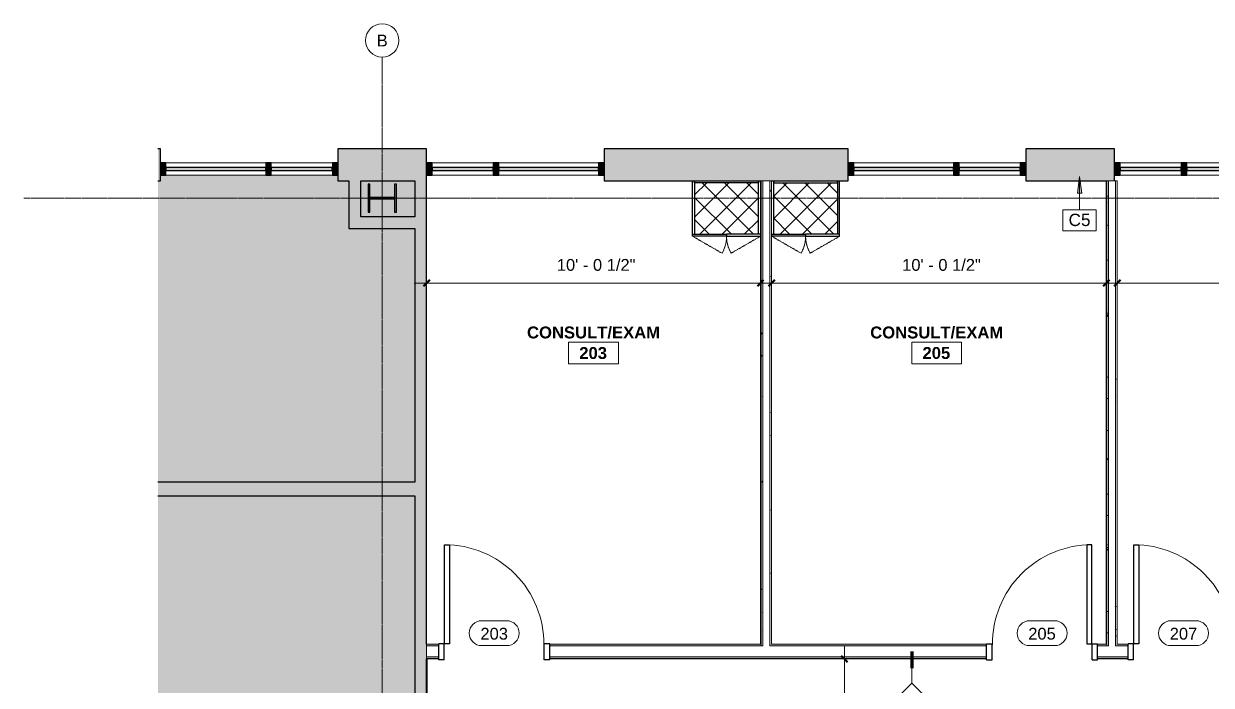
# Model space of a CAD drawing. Header units: inches. Extents: x 889 to 2667, y -546 to 1725.
# Drawn here: x 1812.8 to 2240.9, y 1486.3 to 1724.9 of the extents above; entities that cross this region are included whole.
import ezdxf

# ---------------------------------------------------------------- set-up
doc = ezdxf.new("R2010")
doc.units = ezdxf.units.IN
doc.header["$MEASUREMENT"] = 0
doc.linetypes.add('Grid Line 1_2_', pattern=[0.875, 0.5, -0.125, 0.125, -0.125])
doc.linetypes.add('Hidden', pattern=[0.28125, 0.1875, -0.09375])
for name, color, linetype, lineweight in [('A-ANNO-DIMS', 211, 'Continuous', 9), ('A-ANNO-DIMS-48', 211, 'Continuous', 9), ('A-ANNO-KEYN', 231, 'Continuous', 9), ('A-AREA-IDEN', 2, 'Continuous', 9), ('A-DETL', 90, 'Continuous', 9), ('A-DETL-GENF', 92, 'Continuous', 9), ('A-DOOR', 31, 'Continuous', 18), ('A-DOOR-FRAM', 31, 'Continuous', 30), ('A-DOOR-IDEN', 31, 'Continuous', 9), ('A-GLAZ-CURT', 52, 'Continuous', 18), ('A-GLAZ-CWMG', 51, 'Continuous', 18), ('A-WALL', 113, 'Continuous', 13), ('A-WALL-IDEN', 211, 'Continuous', 9), ('A-WALL-PATT', 111, 'Continuous', 18), ('I-WALL', 2, 'Continuous', 18), ('Q-CASE', 31, 'Continuous', 9), ('S-COLS', 52, 'Continuous', 18), ('S-GRID', 1, 'Continuous', 9), ('S-GRID-IDEN', 1, 'Continuous', 9)]:
    doc.layers.add(name, color=color, linetype=linetype, lineweight=lineweight)
doc.styles.add('Arial', font='arial.ttf', dxfattribs={"height": 4.425898})
doc.styles.add('Swis721 Lt BT_2', font='swissl.ttf', dxfattribs={"height": 4.257319})
doc.styles.add('Swis721 Lt BT_B', font='', dxfattribs={"height": 4.291988})
doc.styles.get('Swis721 Lt BT_B').set_extended_font_data('Swis721 Lt BT', bold=True)
doc.dimstyles.new('OTJ_-_3_32__Linear__1_2__Tolerance', dxfattribs={"dimscale": 12, "dimtxt": 4.5, "dimasz": 0.1875, "dimexe": 0.375, "dimexo": 0.25, "dimgap": 0.25, "dimtad": 1, "dimdec": 1, "dimrnd": 0.5, "dimzin": 3, "dimdsep": 46, "dimlunit": 4, "dimtxsty": 'Swis721 Lt BT_2', "dimblk1": 'OBLIQUE', "dimblk2": 'OBLIQUE', "dimsah": 1, "dimcen": 0.09, "dimdle": 0.375, "dimazin": 0, "dimtfac": 1, "dimtdec": 4, "dimtix": 1, "dimtmove": 0, "dimatfit": 3, "dimfxl": 1, "dimtvp": 1, "dimfrac": 2, "dimtolj": 1, "dimtzin": 0, "dimarcsym": 2})
pattern_1 = [(0, (2422.376, 0), (15.36, 3.84), [0.634, -10.886, 0.634, -10.886, -61.44]), (0, (2422.376, 0), (15.36, 3.84), [-23.04, 0.634, -22.406, 0.634, -10.886, -26.88]), (0, (2422.376, 0), (15.36, 3.84), [-57.6, 0.634, -7.046, 0.634, -18.566]), (120, (2428.136, 1.92), (-11.0055376, 11.38215), [0.634, -10.886, 0.634, -10.886, -61.44]), (120, (2428.136, 1.92), (-11.0055376, 11.38215), [-23.04, 0.634, -22.406, 0.634, -10.886, -26.88]), (120, (2428.136, 1.92), (-11.0055376, 11.38215), [-57.6, 0.634, -7.046, 0.634, -18.566]), (240, (2430.056, 9.6), (-4.3544624, -15.22215), [0.634, -10.886, 0.634, -10.886, -61.44]), (240, (2430.056, 9.6), (-4.3544624, -15.22215), [-23.04, 0.634, -22.406, 0.634, -10.886, -26.88]), (240, (2430.056, 9.6), (-4.3544624, -15.22215), [-57.6, 0.634, -7.046, 0.634, -18.566])]

# ---------------------------------------------------------------- blocks, each defined once
blk = doc.blocks.new('System Panel - Glazed-4776486-FIRST FLOOR CONSTRUCTION')
at = {"layer": 'A-GLAZ-CURT'}
blk.add_hatch(color=250, dxfattribs=at).paths.add_polyline_path([(11.01, -0.5), (11.01, 0.5), (-11.01, 0.5), (-11.01, -0.5)], flags=0)
at = {"layer": 'A-GLAZ-CURT', "color": 135, "lineweight": 30}
for p, q in [((11.01, 0.5), (-11.01, 0.5)), ((-11.01, 0.5), (-11.01, -0.5)), ((11.01, -0.5), (11.01, 0.5)), ((-11.01, -0.5), (11.01, -0.5))]:
    blk.add_line(p, q, dxfattribs=at)
blk = doc.blocks.new('System Panel - Glazed-4776487-FIRST FLOOR CONSTRUCTION')
at = {"layer": 'A-GLAZ-CURT'}
blk.add_hatch(color=250, dxfattribs=at).paths.add_polyline_path([(17.99, -0.5), (17.99, 0.5), (-17.99, 0.5), (-17.99, -0.5)], flags=0)
at = {"layer": 'A-GLAZ-CURT', "color": 135, "lineweight": 30}
for p, q in [((17.99, 0.5), (-17.99, 0.5)), ((-17.99, 0.5), (-17.99, -0.5)), ((17.99, -0.5), (17.99, 0.5)), ((-17.99, -0.5), (17.99, -0.5))]:
    blk.add_line(p, q, dxfattribs=at)
blk = doc.blocks.new('Rectangular Mullion - 2_ x 4_5_ rectangular-4776488-FIRST FLOOR CONSTRUCTION')
at = {"layer": 'A-GLAZ-CWMG'}
blk.add_hatch(color=250, dxfattribs=at).paths.add_polyline_path([(-2, 2.25), (-2, -2.25), (0, -2.25), (0, 2.25)], flags=0)
at = {"layer": 'A-GLAZ-CWMG', "color": 135, "lineweight": 30}
for p, q in [((0, 2.25), (-2, 2.25)), ((-2, 2.25), (-2, -2.25)), ((0, -2.25), (0, 2.25)), ((-2, -2.25), (0, -2.25))]:
    blk.add_line(p, q, dxfattribs=at)
blk = doc.blocks.new('Rectangular Mullion - 2_ x 4_5_ rectangular-4776489-FIRST FLOOR CONSTRUCTION')
at = {"layer": 'A-GLAZ-CWMG'}
blk.add_hatch(color=250, dxfattribs=at).paths.add_polyline_path([(0, 2.25), (0, -2.25), (-2, -2.25), (-2, 2.25)], flags=0)
at = {"layer": 'A-GLAZ-CWMG', "color": 135, "lineweight": 30}
for p, q in [((-2, 2.25), (0, 2.25)), ((-2, -2.25), (-2, 2.25)), ((0, 2.25), (0, -2.25)), ((0, -2.25), (-2, -2.25))]:
    blk.add_line(p, q, dxfattribs=at)
blk = doc.blocks.new('Rectangular Mullion - 2_ x 4_5_ rectangular-4530477-FIRST FLOOR CONSTRUCTION')
at = {"layer": 'A-GLAZ-CWMG', "color": 55}
for p, q in [((-440.28, 1674.79), (-462.31, 1674.79)), ((-440.28, 1670.29), (-462.31, 1670.29))]:
    blk.add_line(p, q, dxfattribs=at)
blk = doc.blocks.new('Rectangular Mullion - 2_ x 4_5_ rectangular-4776485-FIRST FLOOR CONSTRUCTION')
at = {"layer": 'A-GLAZ-CWMG'}
blk.add_hatch(color=250, dxfattribs=at).paths.add_polyline_path([(-1, 2.25), (1, 2.25), (1, -2.25), (-1, -2.25), (-1, 0.5)], flags=0)
at = {"layer": 'A-GLAZ-CWMG', "color": 135, "lineweight": 30}
for p, q in [((-1, 2.25), (1, 2.25)), ((-1, -2.25), (-1, 2.25)), ((1, 2.25), (1, -2.25)), ((1, -2.25), (-1, -2.25))]:
    blk.add_line(p, q, dxfattribs=at)
blk = doc.blocks.new('Rectangular Mullion - 2_ x 4_5_ rectangular-4530407-FIRST FLOOR CONSTRUCTION')
at = {"layer": 'A-GLAZ-CWMG', "color": 55}
for p, q in [((-402.31, 1674.79), (-438.28, 1674.79)), ((-402.31, 1670.29), (-438.28, 1670.29))]:
    blk.add_line(p, q, dxfattribs=at)
blk = doc.blocks.new('System Panel - Glazed-4776491-FIRST FLOOR CONSTRUCTION')
at = {"layer": 'A-GLAZ-CURT'}
blk.add_hatch(color=250, dxfattribs=at).paths.add_polyline_path([(-11.01, 0.5), (-11.01, -0.5), (11.01, -0.5), (11.01, 0.5)], flags=0)
at = {"layer": 'A-GLAZ-CURT', "color": 135, "lineweight": 30}
for p, q in [((11.01, 0.5), (-11.01, 0.5)), ((-11.01, 0.5), (-11.01, -0.5)), ((11.01, -0.5), (11.01, 0.5)), ((-11.01, -0.5), (11.01, -0.5))]:
    blk.add_line(p, q, dxfattribs=at)
blk = doc.blocks.new('System Panel - Glazed-4776492-FIRST FLOOR CONSTRUCTION')
at = {"layer": 'A-GLAZ-CURT'}
blk.add_hatch(color=250, dxfattribs=at).paths.add_polyline_path([(-10.61, 0.5), (-17.99, 0.5), (-17.99, -0.5), (17.99, -0.5), (17.99, 0.5)], flags=0)
at = {"layer": 'A-GLAZ-CURT', "color": 135, "lineweight": 30}
for p, q in [((17.99, 0.5), (-17.99, 0.5)), ((-17.99, 0.5), (-17.99, -0.5)), ((17.99, -0.5), (17.99, 0.5)), ((-17.99, -0.5), (17.99, -0.5))]:
    blk.add_line(p, q, dxfattribs=at)
blk = doc.blocks.new('Rectangular Mullion - 2_ x 4_5_ rectangular-4776493-FIRST FLOOR CONSTRUCTION')
at = {"layer": 'A-GLAZ-CWMG'}
blk.add_hatch(color=250, dxfattribs=at).paths.add_polyline_path([(0, -2.25), (0, 2.25), (-2, 2.25), (-2, -2.25)], flags=0)
at = {"layer": 'A-GLAZ-CWMG', "color": 135, "lineweight": 30}
for p, q in [((0, 2.25), (-2, 2.25)), ((-2, 2.25), (-2, -2.25)), ((0, -2.25), (0, 2.25)), ((-2, -2.25), (0, -2.25))]:
    blk.add_line(p, q, dxfattribs=at)
blk = doc.blocks.new('Rectangular Mullion - 2_ x 4_5_ rectangular-4776494-FIRST FLOOR CONSTRUCTION')
at = {"layer": 'A-GLAZ-CWMG'}
blk.add_hatch(color=250, dxfattribs=at).paths.add_polyline_path([(-2, -2.25), (-2, 2.25), (0, 2.25), (0, -2.25)], flags=0)
at = {"layer": 'A-GLAZ-CWMG', "color": 135, "lineweight": 30}
for p, q in [((-2, 2.25), (0, 2.25)), ((-2, -2.25), (-2, 2.25)), ((0, 2.25), (0, -2.25)), ((0, -2.25), (-2, -2.25))]:
    blk.add_line(p, q, dxfattribs=at)
blk = doc.blocks.new('Rectangular Mullion - 2_ x 4_5_ rectangular-4530554-FIRST FLOOR CONSTRUCTION')
at = {"layer": 'A-GLAZ-CWMG', "color": 55}
for p, q in [((-272.34, 1674.79), (-250.31, 1674.79)), ((-272.34, 1670.29), (-250.31, 1670.29))]:
    blk.add_line(p, q, dxfattribs=at)
blk = doc.blocks.new('Rectangular Mullion - 2_ x 4_5_ rectangular-4776490-FIRST FLOOR CONSTRUCTION')
at = {"layer": 'A-GLAZ-CWMG'}
blk.add_hatch(color=250, dxfattribs=at).paths.add_polyline_path([(-1, -2.25), (-1, 2.25), (1, 2.25), (1, -2.25)], flags=0)
at = {"layer": 'A-GLAZ-CWMG', "color": 135, "lineweight": 30}
for p, q in [((-1, 2.25), (1, 2.25)), ((-1, -2.25), (-1, 2.25)), ((1, 2.25), (1, -2.25)), ((1, -2.25), (-1, -2.25))]:
    blk.add_line(p, q, dxfattribs=at)
blk = doc.blocks.new('Rectangular Mullion - 2_ x 4_5_ rectangular-4530556-FIRST FLOOR CONSTRUCTION')
at = {"layer": 'A-GLAZ-CWMG', "color": 55}
for p, q in [((-310.31, 1674.79), (-274.34, 1674.79)), ((-310.31, 1670.29), (-274.34, 1670.29))]:
    blk.add_line(p, q, dxfattribs=at)
blk = doc.blocks.new('System Panel - Glazed-V1-FIRST FLOOR CONSTRUCTION')
at = {"layer": 'A-GLAZ-CURT'}
blk.add_hatch(color=250, dxfattribs=at).paths.add_polyline_path([(11.01, -0.5), (11.01, 0.5), (-11.01, 0.5), (-11.01, -0.5)], flags=0)
at = {"layer": 'A-GLAZ-CURT', "color": 135, "lineweight": 30}
for p, q in [((11.01, 0.5), (-11.01, 0.5)), ((-11.01, 0.5), (-11.01, -0.5)), ((11.01, -0.5), (11.01, 0.5)), ((-11.01, -0.5), (11.01, -0.5))]:
    blk.add_line(p, q, dxfattribs=at)
blk = doc.blocks.new('Single Flush - OTJ_SOLIDFLUSH_ALUM-4815210-FIRST FLOOR CONSTRUCTION')
at = {"layer": 'A-DOOR', "lineweight": 30}
for p, q in [((16.15625, -2.6875), (17.90625, -2.6875)), ((16.15625, -38.5), (16.15625, -2.6875)), ((17.90625, -2.6875), (17.90625, -38.5)), ((17.90625, -38.5), (16.15625, -38.5))]:
    blk.add_line(p, q, dxfattribs=at)
at = {"layer": 'A-DOOR', "lineweight": 9}
blk.add_arc((17.90625, -2.6875), 35.8125, 179.5, 270, dxfattribs=at)
at = {"layer": 'A-DOOR-FRAM'}
for p, q in [((-20, 3.0625), (-20, -2.6875)), ((-20, 3.0625), (-18, 3.0625)), ((-18, 3.0625), (-18, -2.6875)), ((18.000004, 3.0625), (18.000004, -2.6875)), ((18.000004, 3.0625), (20.000004, 3.0625)), ((20.000004, 3.0625), (20.000004, -2.6875)), ((-20, -2.6875), (-18, -2.6875)), ((18.000004, -2.6875), (20.000004, -2.6875))]:
    blk.add_line(p, q, dxfattribs=at)
blk = doc.blocks.new('CW Cupbd - 80_h x 24_d - 2 Doors - 4 shelves-4650539-FIRST FLOOR CONSTRUCTION')
at = {"layer": 'Q-CASE'}
h = blk.add_hatch(dxfattribs=at)
h.set_pattern_fill('FP_4', color=256, style=0, pattern_type=2)
h.set_pattern_definition([(45, (2764.309, -1670.648), (-4.006467, 4.006467), []), (135, (2764.309, -1670.648), (-4.006467, -4.006467), [])])
h.paths.add_polyline_path([(2.75, -21.61), (25.75, -21.61), (25.75, -3.11), (2.75, -3.11)], flags=0)
at = {"layer": 'Q-CASE', "lineweight": 30}
for p, q in [((2.75, -21.61), (2.75, -2.36)), ((2.75, -2.36), (2.75, -3.11)), ((2.75, -3.11), (25.75, -3.11)), ((25.75, -2.36), (25.75, -21.61)), ((25.75, -3.11), (25.75, -2.36)), ((26.5, -21.61), (26.5, -2.36)), ((2, -21.61), (14.25, -21.61)), ((14.25, -22.36), (2, -22.36)), ((14.25, -21.61), (14.25, -22.36)), ((26.5, -21.61), (14.25, -21.61)), ((14.25, -21.61), (14.25, -22.36)), ((14.25, -22.36), (26.5, -22.36)), ((26.5, -22.36), (26.5, -21.61))]:
    blk.add_line(p, q, dxfattribs=at)
at = {"layer": 'Q-CASE', "linetype": 'Hidden'}
for p, q in [((2, -22.36), (12.6, -28.49)), ((26.5, -22.36), (15.89, -28.49))]:
    blk.add_line(p, q, dxfattribs=at)
for centre, start, end in [((2, -22.36), 330, 0.5), ((26.5, -22.36), 179.5, 210)]:
    blk.add_arc(centre, 12.25, start, end, dxfattribs=at)
blk = doc.blocks.new('CW Cupbd - 80_h x 24_d - 2 Doors - 4 shelves-4650631-FIRST FLOOR CONSTRUCTION')
at = {"layer": 'Q-CASE'}
h = blk.add_hatch(dxfattribs=at)
h.set_pattern_fill('FP_5', color=256, style=0, pattern_type=2)
h.set_pattern_definition([(225, (2080.435, 1670.648), (4.006467, -4.006467), []), (315, (2080.435, 1670.648), (4.006467, 4.006467), [])])
h.paths.add_polyline_path([(14.25, 21.61), (2.75, 21.61), (2.75, 3.11), (25.75, 3.11), (25.75, 21.61)], flags=0)
at = {"layer": 'Q-CASE', "linetype": 'Hidden'}
for p, q in [((2, 22.36), (12.6, 28.49)), ((26.5, 22.36), (15.89, 28.49))]:
    blk.add_line(p, q, dxfattribs=at)
at = {"layer": 'Q-CASE', "lineweight": 30}
for p, q in [((14.25, 22.36), (2, 22.36)), ((2, 21.61), (14.25, 21.61)), ((2.75, 21.61), (2.75, 2.36)), ((14.25, 21.61), (14.25, 22.36)), ((14.25, 21.61), (14.25, 22.36)), ((14.25, 22.36), (26.5, 22.36)), ((26.5, 21.61), (14.25, 21.61)), ((25.75, 2.36), (25.75, 21.61)), ((26.5, 22.36), (26.5, 21.61)), ((26.5, 21.61), (26.5, 2.36)), ((2.75, 3.11), (25.75, 3.11)), ((2.75, 2.36), (2.75, 3.11)), ((25.75, 3.11), (25.75, 2.36))]:
    blk.add_line(p, q, dxfattribs=at)
at = {"layer": 'Q-CASE', "linetype": 'Hidden'}
for centre, start, end in [((2, 22.36), 359.5, 30), ((26.5, 22.36), 150, 180.5)]:
    blk.add_arc(centre, 12.25, start, end, dxfattribs=at)
blk = doc.blocks.new('Single Flush - OTJ_SOLIDFLUSH_ALUM-4815211-FIRST FLOOR CONSTRUCTION')
at = {"layer": 'A-DOOR', "lineweight": 30}
for p, q in [((16.15625, 38.5), (16.15625, 2.6875)), ((17.90625, 38.5), (16.15625, 38.5)), ((17.90625, 2.6875), (17.90625, 38.5)), ((16.15625, 2.6875), (17.90625, 2.6875))]:
    blk.add_line(p, q, dxfattribs=at)
at = {"layer": 'A-DOOR', "lineweight": 9}
blk.add_arc((17.90625, 2.6875), 35.8125, 90, 180.5, dxfattribs=at)
at = {"layer": 'A-DOOR-FRAM'}
for p, q in [((-20, -3.0625), (-20, 2.6875)), ((-20, 2.6875), (-18, 2.6875)), ((-18, -3.0625), (-18, 2.6875)), ((18.000004, -3.0625), (18.000004, 2.6875)), ((18.000004, 2.6875), (20.000004, 2.6875)), ((20.000004, -3.0625), (20.000004, 2.6875)), ((-20, -3.0625), (-18, -3.0625)), ((18.000004, -3.0625), (20.000004, -3.0625))]:
    blk.add_line(p, q, dxfattribs=at)
blk = doc.blocks.new('W-Wide Flange-Column - W10X60-4625964-FIRST FLOOR CONSTRUCTION')
at = {"layer": 'S-COLS'}
blk.add_hatch(color=250, dxfattribs=at).paths.add_polyline_path([(-5.05, -4.88), (-5.05, -5.1), (5.05, -5.1), (5.05, -4.42), (0.21, -4.42), (0.21, 4.42), (5.05, 4.42), (5.05, 5.1), (-5.05, 5.1), (-5.05, 4.42), (-0.21, 4.42), (-0.21, -4.42), (-5.05, -4.42), (-5.05, -4.5)], flags=0)
at = {"layer": 'S-COLS', "color": 135, "lineweight": 30}
for p, q in [((5.05, 5.1), (-5.05, 5.1)), ((-5.05, 5.1), (-5.05, 4.42)), ((-5.05, 4.42), (-0.21, 4.42)), ((-0.21, 4.42), (-0.21, -4.42)), ((0.21, -4.42), (0.21, 4.42)), ((0.21, 4.42), (5.05, 4.42)), ((5.05, 4.42), (5.05, 5.1)), ((-0.21, -4.42), (-5.05, -4.42)), ((-5.05, -4.42), (-5.05, -5.1)), ((-5.05, -5.1), (5.05, -5.1)), ((5.05, -4.42), (0.21, -4.42)), ((5.05, -5.1), (5.05, -4.42))]:
    blk.add_line(p, q, dxfattribs=at)
blk = doc.blocks.new('DIMBLOCK3-FIRST FLOOR CONSTRUCTION')
at = {"layer": 'A-ANNO-DIMS-48'}
for p, q in [((2108.66, 1500.35), (2108.66, 1431.41)), ((2107.25, 1495.85), (2113.16, 1495.85)), ((2108.66, 1495.85), (2107.25, 1495.85)), ((2117.22, 1435.91), (2104.16, 1435.91)), ((2108.66, 1435.91), (2117.22, 1435.91))]:
    blk.add_line(p, q, dxfattribs=at)
at = {"layer": 'A-ANNO-DIMS-48', "lineweight": 50}
for p, q in [((2108.66, 1495.85), (2107.53, 1496.97)), ((2108.66, 1495.85), (2109.78, 1494.72)), ((2108.66, 1435.91), (2107.53, 1437.04)), ((2108.66, 1435.91), (2109.78, 1434.79))]:
    blk.add_line(p, q, dxfattribs=at)
at = {"layer": 'A-ANNO-DIMS-48', "color": 0, "insert": (2099.97, 1458.99), "char_height": 4.257, "width": 16.5429, "attachment_point": 1, "rotation": 90, "line_spacing_factor": 1.00667, "style": 'Swis721 Lt BT_2'}
blk.add_mtext('5\' - 0"', dxfattribs=at)
blk = doc.blocks.new('_Oblique')
at = {"color": 0, "linetype": 'ByBlock', "lineweight": -2}
blk.add_line((-0.5, -0.5), (0.5, 0.5), dxfattribs=at)
blk = doc.blocks.new('DIMBLOCK4-FIRST FLOOR CONSTRUCTION')
at = {"layer": 'A-ANNO-DIMS-48'}
for p, q in [((1958.06, 1629.99), (1958.06, 1635.9)), ((2078.44, 1629.99), (2078.44, 1635.9)), ((1953.56, 1631.4), (2082.94, 1631.4)), ((1958.06, 1631.4), (1958.06, 1629.99)), ((2078.44, 1631.4), (2078.44, 1629.99))]:
    blk.add_line(p, q, dxfattribs=at)
at = {"layer": 'A-ANNO-DIMS-48', "lineweight": 50}
for p, q in [((1958.06, 1631.4), (1956.94, 1630.27)), ((1958.06, 1631.4), (1959.19, 1632.52)), ((2078.44, 1631.4), (2077.31, 1630.27)), ((2078.44, 1631.4), (2079.56, 1632.52))]:
    blk.add_line(p, q, dxfattribs=at)
at = {"layer": 'A-ANNO-DIMS-48', "color": 0, "insert": (2005, 1640.08), "char_height": 4.2573, "width": 31.8, "attachment_point": 1, "line_spacing_factor": 1.00667, "style": 'Swis721 Lt BT_2'}
blk.add_mtext('10\' - 0 1/2"', dxfattribs=at)
blk = doc.blocks.new('DIMBLOCK5-FIRST FLOOR CONSTRUCTION')
at = {"layer": 'A-ANNO-DIMS-48'}
for p, q in [((2082.44, 1629.99), (2082.44, 1635.9)), ((2203.06, 1629.99), (2203.06, 1635.9)), ((2077.94, 1631.4), (2207.56, 1631.4)), ((2082.44, 1631.4), (2082.44, 1629.99)), ((2203.06, 1631.4), (2203.06, 1629.99))]:
    blk.add_line(p, q, dxfattribs=at)
at = {"layer": 'A-ANNO-DIMS-48', "lineweight": 50}
for p, q in [((2082.44, 1631.4), (2081.31, 1630.27)), ((2082.44, 1631.4), (2083.56, 1632.52)), ((2203.06, 1631.4), (2201.94, 1630.27)), ((2203.06, 1631.4), (2204.19, 1632.52))]:
    blk.add_line(p, q, dxfattribs=at)
at = {"layer": 'A-ANNO-DIMS-48', "color": 0, "insert": (2129.5, 1640.08), "char_height": 4.2573, "width": 31.8, "attachment_point": 1, "line_spacing_factor": 1.00667, "style": 'Swis721 Lt BT_2'}
blk.add_mtext('10\' - 0 1/2"', dxfattribs=at)
blk = doc.blocks.new('DIMBLOCK6-FIRST FLOOR CONSTRUCTION')
at = {"layer": 'A-ANNO-DIMS-48'}
for p, q in [((2207.06, 1629.99), (2207.06, 1635.9)), ((2327.56, 1629.99), (2327.56, 1635.9)), ((2202.56, 1631.4), (2332.06, 1631.4)), ((2207.06, 1631.4), (2207.06, 1629.99)), ((2327.56, 1631.4), (2327.56, 1629.99))]:
    blk.add_line(p, q, dxfattribs=at)
at = {"layer": 'A-ANNO-DIMS-48', "lineweight": 50}
for p, q in [((2207.06, 1631.4), (2205.94, 1630.27)), ((2207.06, 1631.4), (2208.19, 1632.52)), ((2327.56, 1631.4), (2326.44, 1630.27)), ((2327.56, 1631.4), (2328.69, 1632.52))]:
    blk.add_line(p, q, dxfattribs=at)
at = {"layer": 'A-ANNO-DIMS-48', "color": 0, "insert": (2254.06, 1640.08), "char_height": 4.2573, "width": 31.8, "attachment_point": 1, "line_spacing_factor": 1.00667, "style": 'Swis721 Lt BT_2'}
blk.add_mtext('10\' - 0 1/2"', dxfattribs=at)
blk = doc.blocks.new('OTJ_ Room Tag - Room Name _ Number-360227-FIRST FLOOR CONSTRUCTION')
at = {"layer": 'A-AREA-IDEN'}
for p, q in [((-0.1881, -0.1636), (-0.1881, -0.0018)), ((-0.1881, -0.0018), (0.1869, -0.0018)), ((0.1869, -0.0018), (-0.1881, -0.0018)), ((-0.1881, -0.0018), (-0.1881, -0.1636)), ((0.1869, -0.0018), (0.1869, -0.1636)), ((0.1869, -0.1636), (0.1869, -0.0018)), ((0.1869, -0.1636), (-0.1881, -0.1636)), ((-0.1881, -0.1636), (0.1869, -0.1636))]:
    blk.add_line(p, q, dxfattribs=at)
blk = doc.blocks.new('Wall Tag - 1_4_-62626-FIRST FLOOR CONSTRUCTION')
at = {"layer": 'A-WALL-IDEN'}
for p, q in [((-0.125, 0), (0, 0.125)), ((0, 0.125), (0.125, 0)), ((-0.125, 0), (0, -0.125)), ((0, -0.125), (0.125, 0))]:
    blk.add_line(p, q, dxfattribs=at)
blk = doc.blocks.new('Door Tag - Door Tag-41184-FIRST FLOOR CONSTRUCTION')
at = {"layer": 'A-DOOR-IDEN'}
for p, q in [((-0.09375, 0.09375), (0.09375, 0.09375)), ((-0.09375, -0.09375), (0.09375, -0.09375))]:
    blk.add_line(p, q, dxfattribs=at)
for centre, start, end in [((-0.09375, 0), 90, 270), ((0.09375, 0), 270, 90)]:
    blk.add_arc(centre, 0.09375, start, end, dxfattribs=at)
blk = doc.blocks.new('Keynote Tag - Keynote Number - Boxed-135510-FIRST FLOOR CONSTRUCTION')
at = {"layer": 'A-ANNO-KEYN'}
for p, q in [((-0.125, -0.0792), (-0.125, 0.0781)), ((-0.125, 0.0781), (0.125, 0.0781)), ((0.125, 0.0781), (0.125, -0.0792)), ((-0.125, -0.0792), (0.125, -0.0792))]:
    blk.add_line(p, q, dxfattribs=at)
blk = doc.blocks.new('Grid - Grid Head - Circle-50561-FIRST FLOOR CONSTRUCTION')
at = {"layer": 'S-GRID-IDEN'}
blk.add_circle((0, 0), 0.125, dxfattribs=at)

msp = doc.modelspace()

# ---------------------------------------------------------------- hatches: boundary and pattern name
at = {"layer": 'A-ANNO-KEYN'}
msp.add_hatch(color=256, dxfattribs=at).paths.add_polyline_path([(2193.47, 1669.78), (2192.68, 1663.78), (2194.25, 1663.78)], flags=0)
at = {"layer": 'A-DETL-GENF', "transparency": 33554534}
h = msp.add_hatch(color=8, dxfattribs=at)
h.paths.add_polyline_path([(2592.19, 1071.93), (2606.52, 1071.93), (2606.52, 1100.16), (2592.19, 1100.16)], flags=0)
h.paths.add_polyline_path([(2039.82, 1071.93), (2039.82, 1105.04), (1979.81, 1105.04), (1979.81, 1071.93), (2002.81, 1071.93)], flags=0)
h.paths.add_polyline_path([(1861.16, 1071.93), (1974.94, 1071.93), (1974.94, 1100.16), (1861.16, 1100.16)], flags=0)
h.paths.add_polyline_path([(2497.19, 1071.93), (2587.31, 1071.93), (2587.31, 1100.16), (2497.19, 1100.16), (2497.19, 1076.14)], flags=0)
h.paths.add_polyline_path([(2045.07, 1071.93), (2189.07, 1071.93), (2189.07, 1099.79), (2045.07, 1099.79)], flags=0)
h.paths.add_polyline_path([(2386.33, 1071.93), (2427.44, 1071.93), (2427.44, 1100.16), (2194.32, 1100.16), (2194.32, 1071.93), (2327.01, 1071.93)], flags=0)
h.paths.add_polyline_path([(2432.31, 1071.93), (2492.31, 1071.93), (2492.31, 1100.16), (2432.31, 1100.16)], flags=0)
h.paths.add_polyline_path([(1953.81, 1105.04), (1956.81, 1105.04), (1956.81, 1184.04), (1861.16, 1184.04), (1861.16, 1105.04), (1930.06, 1105.04)], flags=0)
h.paths.add_polyline_path([(2587.31, 1105.04), (2606.52, 1105.04), (2606.52, 1184.04), (2552.19, 1184.04), (2552.19, 1197.04), (2503.19, 1197.04), (2503.19, 1184.04), (2432.06, 1184.04), (2432.06, 1105.04), (2557.06, 1105.04)], flags=0)
h.paths.add_polyline_path([(1897.17, 1188.29), (1953.81, 1188.29), (1953.81, 1247.04), (1923.06, 1247.04), (1923.06, 1273.79), (1904.81, 1273.79), (1904.81, 1303.29), (1930.06, 1303.29), (1930.06, 1329.66), (1861.16, 1329.66), (1861.16, 1188.29)], flags=0)
h.paths.add_polyline_path([(2557.06, 1188.91), (2606.52, 1188.91), (2606.52, 1255.04), (2557.06, 1255.04), (2557.06, 1197.04)], flags=0)
h.paths.add_polyline_path([(2462.06, 1188.91), (2498.31, 1188.91), (2498.31, 1211.04), (2552.19, 1211.04), (2552.19, 1255.04), (2432.06, 1255.04), (2432.06, 1188.91), (2448.84, 1188.91)], flags=0)
h.paths.add_polyline_path([(1934.59, 1251.29), (1953.81, 1251.29), (1953.81, 1281.04), (1934.31, 1281.04), (1934.31, 1273.79), (1927.31, 1273.79), (1927.31, 1251.29), (1930.06, 1251.29)], flags=0)
h.paths.add_polyline_path([(2552.19, 1259.91), (2606.52, 1259.91), (2606.52, 1668.29), (2462.06, 1668.29), (2462.06, 1259.91), (2513.35, 1259.91)], flags=0)
h.paths.add_polyline_path([(1935.81, 1259.99), (1935.81, 1272.09), (1936.62, 1272.09), (1936.62, 1266.29), (1947.5, 1266.29), (1947.5, 1272.09), (1948.31, 1272.09), (1948.31, 1259.99), (1947.5, 1259.99), (1947.5, 1265.78), (1936.62, 1265.78), (1936.62, 1259.99)], flags=0)
h.paths.add_polyline_path([(1930.14, 1334.54), (1953.81, 1334.54), (1953.81, 1441.66), (1861.16, 1441.66), (1861.16, 1334.54), (1930.06, 1334.54)], flags=0)
h.paths.add_polyline_path([(1948.64, 1446.54), (1953.81, 1446.54), (1953.81, 1554.66), (1861.16, 1554.66), (1861.16, 1446.54), (1938.03, 1446.54)], flags=0)
h.paths.add_polyline_path([(1953.81, 1559.54), (1953.81, 1651.04), (1930.06, 1651.04), (1930.06, 1668.29), (1926.07, 1668.29), (1926.07, 1670.29), (1862.07, 1670.29), (1862.07, 1668.29), (1861.16, 1668.29), (1861.16, 1559.54), (1946, 1559.54)], flags=0)
h.paths.add_polyline_path([(1953.81, 1655.29), (1953.81, 1668.29), (1934.31, 1668.29), (1934.31, 1655.29), (1952.76, 1655.29)], flags=0)
h.paths.add_polyline_path([(1946.48, 1656.99), (1946.48, 1661.83), (1937.64, 1661.83), (1937.64, 1656.99), (1936.96, 1656.99), (1936.96, 1667.09), (1937.64, 1667.09), (1937.64, 1662.25), (1946.48, 1662.25), (1946.48, 1667.09), (1947.16, 1667.09), (1947.16, 1656.99)], flags=0)
at = {"layer": 'A-WALL-PATT', "lineweight": 9}
h = msp.add_hatch(color=7, dxfattribs=at)
h.paths.add_polyline_path([(1934.31, 1668.29), (1953.81, 1668.29), (1953.81, 1679.79), (1926.07, 1679.79), (1926.07, 1668.29), (1930.06, 1668.29)], flags=0)
h.paths.add_polyline_path([(1862.07, 1668.29), (1862.07, 1679.79), (1861.16, 1679.79), (1861.16, 1668.29)], flags=0)
for points in [[(1958.06, 1334.54), (1958.06, 1679.79), (1953.81, 1679.79), (1953.81, 1334.54), (1954.33, 1334.54)], [(1934.31, 1655.29), (1934.31, 1668.29), (1930.06, 1668.29), (1930.06, 1655.29)], [(1953.81, 1651.04), (1953.81, 1655.29), (1930.06, 1655.29), (1930.06, 1651.04), (1953.08, 1651.04)], [(1953.81, 1554.66), (1953.81, 1559.54), (1861.16, 1559.54), (1861.16, 1554.66)]]:
    msp.add_hatch(color=7, dxfattribs=at).paths.add_polyline_path(points, flags=0)
h = msp.add_hatch(color=7, dxfattribs=at)
h.paths.add_polyline_path([(2461.44, 1668.29), (2462.06, 1668.29), (2462.06, 1679.79), (2430.06, 1679.79), (2430.06, 1668.29), (2460.81, 1668.29)], flags=0)
h.paths.add_polyline_path([(2526.78, 1668.29), (2606.52, 1668.29), (2606.52, 1679.79), (2526.78, 1679.79)], flags=0)
h.paths.add_polyline_path([(2270.06, 1668.29), (2366.06, 1668.29), (2366.06, 1679.79), (2270.06, 1679.79)], flags=0)
h.paths.add_polyline_path([(2022.06, 1668.29), (2110.06, 1668.29), (2110.06, 1679.79), (2022.06, 1679.79)], flags=0)
h.paths.add_polyline_path([(2203.06, 1668.29), (2206.06, 1668.29), (2206.06, 1679.79), (2174.06, 1679.79), (2174.06, 1668.29)], flags=0)
h = msp.add_hatch(dxfattribs=at)
h.set_pattern_fill('FP_2', color=256, style=0, pattern_type=2)
h.set_pattern_definition(pattern_1)
h.paths.add_polyline_path([(2079.31, 1500.6), (2079.31, 1668.29), (2078.69, 1668.29), (2078.69, 1500.6)], flags=0)
h = msp.add_hatch(dxfattribs=at)
h.set_pattern_fill('FP_2', color=256, style=0, pattern_type=2)
h.set_pattern_definition(pattern_1)
h.paths.add_polyline_path([(2082.44, 1501.22), (2082.44, 1668.29), (2081.81, 1668.29), (2081.81, 1501.22)], flags=0)
h = msp.add_hatch(dxfattribs=at)
h.set_pattern_fill('FP_2', color=256, style=0, pattern_type=2)
h.set_pattern_definition(pattern_1)
h.paths.add_polyline_path([(2203.31, 1500.6), (2203.94, 1500.6), (2203.94, 1668.29), (2203.31, 1668.29), (2203.31, 1500.77)], flags=0)
h = msp.add_hatch(dxfattribs=at)
h.set_pattern_fill('FP_2', color=256, style=0, pattern_type=2)
h.set_pattern_definition(pattern_1)
h.paths.add_polyline_path([(2206.44, 1501.22), (2207.06, 1501.22), (2207.06, 1668.29), (2206.44, 1668.29), (2206.44, 1522.54)], flags=0)
h = msp.add_hatch(dxfattribs=at)
h.set_pattern_fill('FP_2', color=256, style=0, pattern_type=2)
h.set_pattern_definition(pattern_1)
h.paths.add_polyline_path([(2455.56, 1500.6), (2455.56, 1501.22), (2376.94, 1501.22), (2376.94, 1500.6), (2455.56, 1500.6)], flags=0)
h.paths.add_polyline_path([(2334.92, 1500.6), (2336.94, 1500.6), (2336.94, 1501.22), (2330.94, 1501.22), (2330.94, 1500.6), (2334.55, 1500.6)], flags=0)
h.paths.add_polyline_path([(2327.56, 1500.6), (2327.81, 1500.6), (2327.81, 1501.22), (2250.94, 1501.22), (2250.94, 1500.6), (2327.01, 1500.6)], flags=0)
h.paths.add_polyline_path([(2206.44, 1500.6), (2210.94, 1500.6), (2210.94, 1501.22), (2206.44, 1501.22), (2206.44, 1500.6)], flags=0)
h.paths.add_polyline_path([(2203.06, 1500.6), (2203.31, 1500.6), (2203.31, 1501.22), (2199.94, 1501.22), (2199.94, 1500.6), (2202.24, 1500.6)], flags=0)
h.paths.add_polyline_path([(2031.31, 1500.6), (2078.69, 1500.6), (2078.69, 1501.22), (2002.44, 1501.22), (2002.44, 1500.6), (2030.94, 1500.6)], flags=0)
h.paths.add_polyline_path([(2094.08, 1500.6), (2159.94, 1500.6), (2159.94, 1501.22), (2081.81, 1501.22), (2081.81, 1500.6)], flags=0)
h.paths.add_polyline_path([(1962.44, 1500.6), (1962.44, 1501.22), (1958.06, 1501.22), (1958.06, 1500.6), (1958.4, 1500.6)], flags=0)
h = msp.add_hatch(dxfattribs=at)
h.set_pattern_fill('FP_2', color=256, style=0, pattern_type=2)
h.set_pattern_definition(pattern_1)
h.paths.add_polyline_path([(2456.81, 1495.97), (2456.81, 1496.6), (2399.56, 1496.6), (2399.56, 1495.97), (2456.56, 1495.97)], flags=0)
h.paths.add_polyline_path([(2393.56, 1495.97), (2395.56, 1495.97), (2395.56, 1496.6), (2376.94, 1496.6), (2376.94, 1495.97), (2392.69, 1495.97)], flags=0)
h.paths.add_polyline_path([(2275.85, 1495.97), (2336.94, 1495.97), (2336.94, 1496.6), (2250.94, 1496.6), (2250.94, 1495.97)], flags=0)
h.paths.add_polyline_path([(2047.5, 1495.97), (2159.94, 1495.97), (2159.94, 1496.6), (2002.44, 1496.6), (2002.44, 1495.97), (2045.27, 1495.97)], flags=0)
h.paths.add_polyline_path([(2203.31, 1495.97), (2210.94, 1495.97), (2210.94, 1496.6), (2199.94, 1496.6), (2199.94, 1495.97), (2203.06, 1495.97)], flags=0)
h.paths.add_polyline_path([(1962.44, 1495.97), (1962.44, 1496.6), (1958.06, 1496.6), (1958.06, 1495.97)], flags=0)

# ---------------------------------------------------------------- linework, layer by layer
at = {"layer": 'A-ANNO-KEYN'}
for p, q in [((2193.47, 1669.78), (2192.68, 1663.78)), ((2194.25, 1663.78), (2193.47, 1669.78)), ((2193.47, 1669.78), (2193.47, 1657.78)), ((2192.68, 1663.78), (2194.25, 1663.78))]:
    msp.add_line(p, q, dxfattribs=at)
at = {"layer": 'A-DETL'}
for p, q in [((1900.04, 1670.29), (1864.07, 1670.29)), ((1924.07, 1670.29), (1902.04, 1670.29))]:
    msp.add_line(p, q, dxfattribs=at)
at = {"layer": 'A-WALL', "color": 135, "lineweight": 30}
for p, q in [((1862.07, 1679.79), (1861.16, 1679.79)), ((1862.07, 1668.29), (1862.07, 1679.79)), ((1953.81, 1679.79), (1926.07, 1679.79)), ((1926.07, 1679.79), (1926.07, 1668.29)), ((2110.06, 1679.79), (2022.06, 1679.79)), ((2022.06, 1679.79), (2022.06, 1668.29)), ((2110.06, 1668.29), (2110.06, 1679.79)), ((2206.06, 1679.79), (2174.06, 1679.79)), ((2174.06, 1679.79), (2174.06, 1668.29)), ((2206.06, 1668.29), (2206.06, 1679.79)), ((1861.16, 1668.29), (1862.07, 1668.29)), ((1926.07, 1668.29), (1930.06, 1668.29)), ((1934.31, 1668.29), (1953.81, 1668.29)), ((2022.06, 1668.29), (2078.44, 1668.29)), ((2082.44, 1668.29), (2110.06, 1668.29)), ((2174.06, 1668.29), (2203.06, 1668.29)), ((1953.81, 1559.54), (1861.16, 1559.54)), ((1861.16, 1554.66), (1953.81, 1554.66))]:
    msp.add_line(p, q, dxfattribs=at)
at = {"layer": 'A-WALL', "lineweight": 18}
for p, q in [((2082.44, 1668.29), (2078.44, 1668.29)), ((2078.69, 1500.6), (2078.69, 1668.29)), ((2079.31, 1500.6), (2079.31, 1668.29)), ((2081.81, 1500.6), (2081.81, 1668.29)), ((2206.06, 1668.29), (2203.06, 1668.29)), ((2203.31, 1668.29), (2203.31, 1500.6)), ((2203.94, 1668.29), (2203.94, 1500.6)), ((2206.44, 1668.29), (2206.44, 1500.6)), ((1958.06, 1501.22), (1958.06, 1495.85)), ((1958.06, 1500.6), (1962.44, 1500.6)), ((2002.44, 1500.6), (2079.31, 1500.6)), ((2078.44, 1501.22), (2078.69, 1501.22)), ((2081.81, 1500.6), (2159.94, 1500.6)), ((2199.94, 1500.6), (2203.94, 1500.6)), ((2203.06, 1501.22), (2203.31, 1501.22)), ((2206.44, 1500.6), (2210.94, 1500.6)), ((1958.06, 1496.6), (1962.44, 1496.6)), ((1958.06, 1495.97), (1962.44, 1495.97)), ((2002.44, 1496.6), (2159.94, 1496.6)), ((2002.44, 1495.97), (2159.94, 1495.97)), ((2199.94, 1496.6), (2210.94, 1496.6)), ((2199.94, 1495.97), (2210.94, 1495.97))]:
    msp.add_line(p, q, dxfattribs=at)
at = {"layer": 'A-WALL-IDEN', "lineweight": 90}
msp.add_line((2132.98, 1498.54), (2132.98, 1492.54), dxfattribs=at)
at = {"layer": 'A-WALL-IDEN'}
msp.add_line((2132.98, 1498.54), (2132.98, 1487.13), dxfattribs=at)
at = {"layer": 'I-WALL', "color": 135, "lineweight": 30}
for p, q in [((1958.06, 1679.79), (1953.81, 1679.79)), ((1958.06, 1501.22), (1958.06, 1679.79)), ((1930.06, 1668.29), (1930.06, 1651.04)), ((1934.31, 1655.29), (1934.31, 1668.29)), ((1953.81, 1668.29), (1953.81, 1655.29)), ((1953.81, 1655.29), (1934.31, 1655.29)), ((1930.06, 1651.04), (1953.81, 1651.04)), ((1953.81, 1651.04), (1953.81, 1559.54)), ((1953.81, 1554.66), (1953.81, 1446.54)), ((1958.06, 1437.66), (1958.06, 1495.85))]:
    msp.add_line(p, q, dxfattribs=at)
at = {"layer": 'I-WALL'}
for p, q in [((2078.44, 1668.29), (2078.44, 1501.22)), ((2082.44, 1501.22), (2082.44, 1668.29)), ((2203.06, 1668.29), (2203.06, 1501.22)), ((2207.06, 1668.29), (2206.06, 1668.29)), ((2207.06, 1501.22), (2207.06, 1668.29)), ((1962.44, 1501.22), (1958.06, 1501.22)), ((1962.44, 1495.85), (1962.44, 1501.22)), ((2078.44, 1501.22), (2002.44, 1501.22)), ((2002.44, 1501.22), (2002.44, 1495.85)), ((2159.94, 1501.22), (2082.44, 1501.22)), ((2159.94, 1495.85), (2159.94, 1501.22)), ((2203.06, 1501.22), (2199.94, 1501.22)), ((2199.94, 1501.22), (2199.94, 1495.85)), ((2210.94, 1501.22), (2207.06, 1501.22)), ((2210.94, 1495.85), (2210.94, 1501.22)), ((1962.44, 1495.85), (1958.06, 1495.85)), ((1958.31, 1325.66), (1958.31, 1495.85)), ((2002.44, 1495.85), (2159.94, 1495.85)), ((2199.94, 1495.85), (2210.94, 1495.85))]:
    msp.add_line(p, q, dxfattribs=at)
at = {"layer": 'S-GRID', "linetype": 'Grid Line 1_2_'}
for p, q in [((1942.06, 1023.57), (1942.06, 1712.92)), ((1812.82, 1662.04), (2654.85, 1662.04))]:
    msp.add_line(p, q, dxfattribs=at)

# ---------------------------------------------------------------- block references
at = {"layer": 'A-ANNO-KEYN', "xscale": 47.99999999999997, "yscale": 47.99999999999997, "zscale": 47.99999999999997}
msp.add_blockref('Keynote Tag - Keynote Number - Boxed-135510-FIRST FLOOR CONSTRUCTION', (2193.47, 1654.03), dxfattribs=at)
at = {"layer": 'A-AREA-IDEN', "xscale": 47.99999999999997, "yscale": 47.99999999999997, "zscale": 47.99999999999997}
for p in [(2018.23, 1610.16), (2141.96, 1610.16)]:
    msp.add_blockref('OTJ_ Room Tag - Room Name _ Number-360227-FIRST FLOOR CONSTRUCTION', p, dxfattribs=at)
at = {"layer": 'A-DOOR', "rotation": 180}
for p in [(1982.44, 1498.54), (2230.94, 1498.54)]:
    msp.add_blockref('Single Flush - OTJ_SOLIDFLUSH_ALUM-4815210-FIRST FLOOR CONSTRUCTION', p, dxfattribs=at)
at = {"layer": 'A-DOOR'}
msp.add_blockref('Single Flush - OTJ_SOLIDFLUSH_ALUM-4815211-FIRST FLOOR CONSTRUCTION', (2179.94, 1498.54), dxfattribs=at)
at = {"layer": 'A-DOOR-IDEN', "xscale": 47.99999999999997, "yscale": 47.99999999999997, "zscale": 47.99999999999997}
for p in [(1982.44, 1505.13), (2179.94, 1505.13), (2230.94, 1505.13)]:
    msp.add_blockref('Door Tag - Door Tag-41184-FIRST FLOOR CONSTRUCTION', p, dxfattribs=at)
at = {"layer": 'A-GLAZ-CURT', "color": 55, "rotation": 180}
for name, p in [('System Panel - Glazed-4776492-FIRST FLOOR CONSTRUCTION', (1882.05, 1672.54)), ('System Panel - Glazed-4776491-FIRST FLOOR CONSTRUCTION', (1913.05, 1672.54)), ('System Panel - Glazed-4776492-FIRST FLOOR CONSTRUCTION', (2130.05, 1672.54)), ('System Panel - Glazed-4776491-FIRST FLOOR CONSTRUCTION', (2161.05, 1672.54))]:
    msp.add_blockref(name, p, dxfattribs=at)
at = {"layer": 'A-GLAZ-CURT', "color": 55}
for name, p in [('System Panel - Glazed-4776486-FIRST FLOOR CONSTRUCTION', (1971.08, 1672.54)), ('System Panel - Glazed-4776487-FIRST FLOOR CONSTRUCTION', (2002.08, 1672.54)), ('System Panel - Glazed-V1-FIRST FLOOR CONSTRUCTION', (2219.08, 1672.54)), ('System Panel - Glazed-4776487-FIRST FLOOR CONSTRUCTION', (2250.08, 1672.54))]:
    msp.add_blockref(name, p, dxfattribs=at)
at = {"layer": 'A-GLAZ-CWMG', "color": 55, "extrusion": (0, 0, -1)}
for name, p in [('Rectangular Mullion - 2_ x 4_5_ rectangular-4776494-FIRST FLOOR CONSTRUCTION', (-1862.07, 1672.54)), ('Rectangular Mullion - 2_ x 4_5_ rectangular-4776490-FIRST FLOOR CONSTRUCTION', (-1901.04, 1672.54)), ('Rectangular Mullion - 2_ x 4_5_ rectangular-4776494-FIRST FLOOR CONSTRUCTION', (-2110.06, 1672.54)), ('Rectangular Mullion - 2_ x 4_5_ rectangular-4776490-FIRST FLOOR CONSTRUCTION', (-2149.04, 1672.54))]:
    msp.add_blockref(name, p, dxfattribs=at)
at = {"layer": 'A-GLAZ-CWMG', "color": 55}
for name, p in [('Rectangular Mullion - 2_ x 4_5_ rectangular-4530556-FIRST FLOOR CONSTRUCTION', (2174.38, 0)), ('Rectangular Mullion - 2_ x 4_5_ rectangular-4530554-FIRST FLOOR CONSTRUCTION', (2174.38, 0)), ('Rectangular Mullion - 2_ x 4_5_ rectangular-4776493-FIRST FLOOR CONSTRUCTION', (1926.07, 1672.54)), ('Rectangular Mullion - 2_ x 4_5_ rectangular-4530477-FIRST FLOOR CONSTRUCTION', (2422.38, 0)), ('Rectangular Mullion - 2_ x 4_5_ rectangular-4530407-FIRST FLOOR CONSTRUCTION', (2422.38, 0)), ('Rectangular Mullion - 2_ x 4_5_ rectangular-4530556-FIRST FLOOR CONSTRUCTION', (2422.38, 0)), ('Rectangular Mullion - 2_ x 4_5_ rectangular-4530554-FIRST FLOOR CONSTRUCTION', (2422.38, 0)), ('Rectangular Mullion - 2_ x 4_5_ rectangular-4776493-FIRST FLOOR CONSTRUCTION', (2174.06, 1672.54)), ('Rectangular Mullion - 2_ x 4_5_ rectangular-4530477-FIRST FLOOR CONSTRUCTION', (2670.38, 0)), ('Rectangular Mullion - 2_ x 4_5_ rectangular-4530407-FIRST FLOOR CONSTRUCTION', (2670.38, 0))]:
    msp.add_blockref(name, p, dxfattribs=at)
at = {"layer": 'A-GLAZ-CWMG', "color": 55, "rotation": 180}
for p in [(1958.06, 1672.54), (2206.06, 1672.54)]:
    msp.add_blockref('Rectangular Mullion - 2_ x 4_5_ rectangular-4776488-FIRST FLOOR CONSTRUCTION', p, dxfattribs=at)
at = {"layer": 'A-GLAZ-CWMG', "color": 55, "extrusion": (0, 0, -1), "rotation": 180}
for name, p in [('Rectangular Mullion - 2_ x 4_5_ rectangular-4776485-FIRST FLOOR CONSTRUCTION', (-1983.09, 1672.54)), ('Rectangular Mullion - 2_ x 4_5_ rectangular-4776489-FIRST FLOOR CONSTRUCTION', (-2022.06, 1672.54)), ('Rectangular Mullion - 2_ x 4_5_ rectangular-4776485-FIRST FLOOR CONSTRUCTION', (-2231.09, 1672.54))]:
    msp.add_blockref(name, p, dxfattribs=at)
at = {"layer": 'A-WALL-IDEN', "xscale": 47.99999999999997, "yscale": 47.99999999999997, "zscale": 47.99999999999997}
msp.add_blockref('Wall Tag - 1_4_-62626-FIRST FLOOR CONSTRUCTION', (2132.98, 1481.13), dxfattribs=at)
at = {"layer": 'Q-CASE', "rotation": 180}
msp.add_blockref('CW Cupbd - 80_h x 24_d - 2 Doors - 4 shelves-4650631-FIRST FLOOR CONSTRUCTION', (2080.44, 1670.65), dxfattribs=at)
at = {"layer": 'Q-CASE'}
msp.add_blockref('CW Cupbd - 80_h x 24_d - 2 Doors - 4 shelves-4650539-FIRST FLOOR CONSTRUCTION', (2080.44, 1670.65), dxfattribs=at)
at = {"layer": 'S-COLS', "color": 55, "rotation": 89.99999999999991}
msp.add_blockref('W-Wide Flange-Column - W10X60-4625964-FIRST FLOOR CONSTRUCTION', (1942.06, 1662.04), dxfattribs=at)
at = {"layer": 'S-GRID-IDEN', "xscale": 47.99999999999997, "yscale": 47.99999999999997, "zscale": 47.99999999999997}
msp.add_blockref('Grid - Grid Head - Circle-50561-FIRST FLOOR CONSTRUCTION', (1942.06, 1718.92), dxfattribs=at)

# ---------------------------------------------------------------- texts
at = {"layer": 'A-AREA-IDEN', "char_height": 4.292, "attachment_point": 2, "line_spacing_factor": 0.998538, "style": 'Swis721 Lt BT_B'}
for s, insert, width in [('CONSULT/EXAM', (2018.23, 1615.73), 53.514), ('CONSULT/EXAM', (2141.96, 1615.73), 53.514), ('203', (2018.09, 1608.32), 11.502), ('205', (2141.82, 1608.32), 11.502)]:
    msp.add_mtext(s, dxfattribs=dict(at, insert=insert, width=width))
at = {"layer": 'A-DOOR-IDEN', "char_height": 4.257, "width": 11.34, "attachment_point": 2, "line_spacing_factor": 1.00667, "style": 'Swis721 Lt BT_2'}
for s, insert in [('203', (1982.42, 1507.06)), ('205', (2179.92, 1507.06)), ('207', (2230.92, 1507.06))]:
    msp.add_mtext(s, dxfattribs=dict(at, insert=insert))

# ---------------------------------------------------------------- dimensions: what is measured, and where the dimension line sits
at = {"layer": 'A-ANNO-DIMS'}
for base, p1, p2, override, picture, middle in [((2078.44, 1631.4), (1958.06, 1632.99), (2078.44, 1632.99), {"dimpost": '<>', "dimfxl": 120.375}, 'DIMBLOCK4-FIRST FLOOR CONSTRUCTION', (2018.25, 1636.83)), ((2203.06, 1631.4), (2082.44, 1632.99), (2203.06, 1632.99), {"dimpost": '<>', "dimfxl": 120.625}, 'DIMBLOCK5-FIRST FLOOR CONSTRUCTION', (2142.75, 1636.83)), ((2327.56, 1631.4), (2207.06, 1632.99), (2327.56, 1632.99), {"dimpost": '<>', "dimfxl": 120.5}, 'DIMBLOCK6-FIRST FLOOR CONSTRUCTION', (2267.31, 1636.83))]:
    dim = msp.add_linear_dim(base=base, p1=p1, p2=p2, dimstyle='OTJ_-_3_32__Linear__1_2__Tolerance', override=override, dxfattribs=at)
    dim.commit()
    dim.dimension.update_dxf_attribs({"geometry": picture, "text_midpoint": middle})
dim = msp.add_linear_dim(base=(2108.66, 1435.91), p1=(2110.25, 1495.85), p2=(2120.22, 1435.91), angle=90, dimstyle='OTJ_-_3_32__Linear__1_2__Tolerance', override={"dimpost": '<>', "dimfxl": 60.760947}, dxfattribs=at)
dim.commit()
dim.dimension.update_dxf_attribs({"geometry": 'DIMBLOCK3-FIRST FLOOR CONSTRUCTION', "text_midpoint": (2103.47, 1465.88)})

# ---------------------------------------------------------------- next in the draw order: texts
at = {"layer": 'A-ANNO-KEYN', "insert": (2193.45, 1656.39), "char_height": 4.426, "width": 9.396, "attachment_point": 2, "line_spacing_factor": 0.938532, "style": 'Arial', "bg_fill": 3, "box_fill_scale": 1.25, "bg_fill_color": 0, "bg_fill_transparency": 0}
msp.add_mtext('C5', dxfattribs=at)
at = {"layer": 'S-GRID-IDEN', "insert": (1942.06, 1720.99), "char_height": 4.26, "width": 4.536, "attachment_point": 2, "line_spacing_factor": 1.00667, "style": 'Swis721 Lt BT_2', "bg_fill": 3, "box_fill_scale": 1.25, "bg_fill_color": 0, "bg_fill_transparency": 0}
msp.add_mtext('B', dxfattribs=at)

doc.saveas('drawing.dxf')
